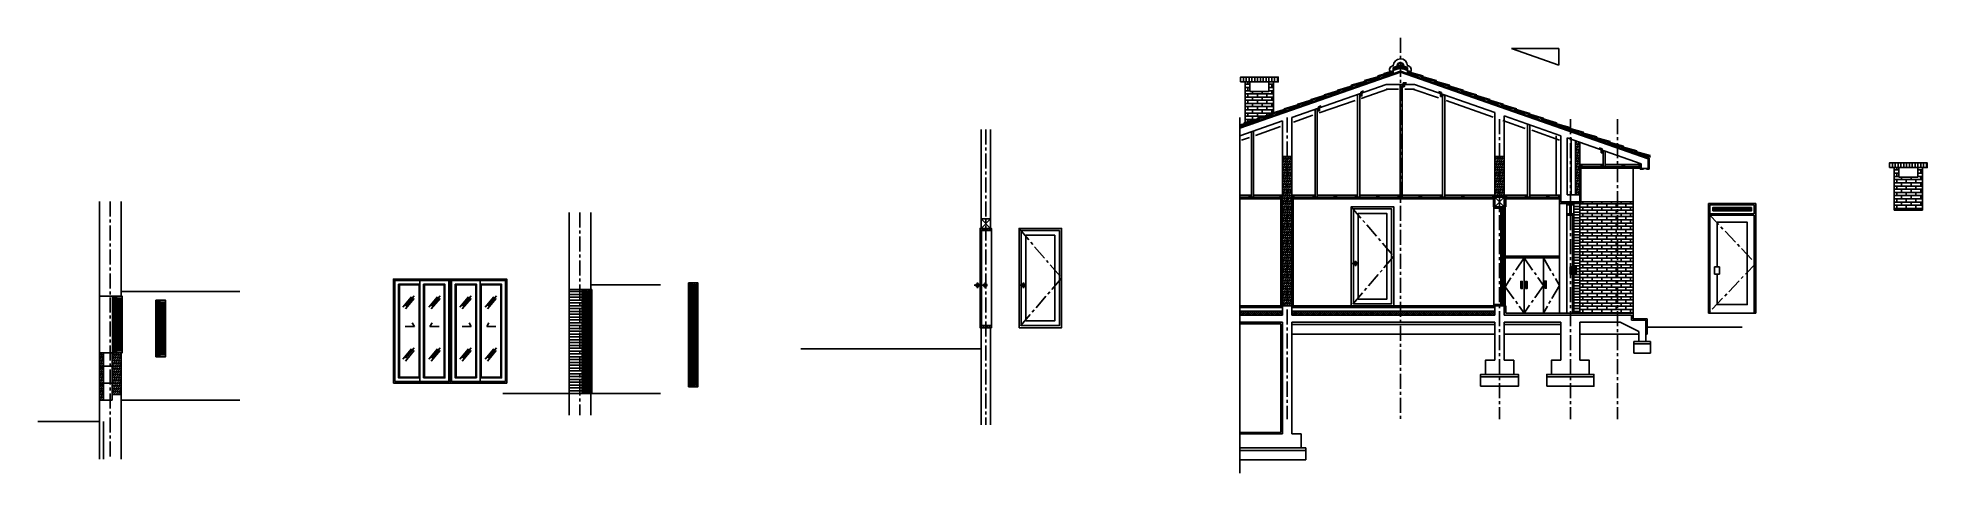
# Model space of a CAD drawing. Header units: millimetres. Extents: x -31801 to 8210, y -5224 to 3988.
import ezdxf

# ---------------------------------------------------------------- set-up
doc = ezdxf.new("R2010")
doc.units = ezdxf.units.MM
doc.header["$LTSCALE"] = 10
doc.linetypes.add('CENTER', pattern=[50.8, 31.75, -6.35, 6.35, -6.35])
doc.linetypes.add('HIDDEN', pattern=[9.525, 6.35, -3.175])
for name, color, linetype in [('단면선', 2, 'Continuous'), ('마감선', 3, 'Continuous'), ('입면선', 4, 'Continuous'), ('중심선', 1, 'CENTER'), ('해칭선', 5, 'Continuous')]:
    doc.layers.add(name, color=color, linetype=linetype)
doc.linetypes.add('BATTING', pattern='A,0.00254,-2.54,[134,ltypeshp.shx,S=2.54,R=0,X=-2.54,Y=0],-5.08,[134,ltypeshp.shx,S=2.54,R=180,X=2.54,Y=0],-2.54', length=10.16254)
pattern_1 = [(0, (0, 0), (0, 60), [])]

msp = doc.modelspace()

# ---------------------------------------------------------------- hatches: boundary and pattern name
at = {"layer": '단면선'}
h = msp.add_hatch(dxfattribs=at)
h.set_pattern_fill('_USER', color=256, scale=60, pattern_type=0)
h.set_pattern_definition(pattern_1)
h.paths.add_polyline_path([(854, 1774), (764, 1805), (764, 664), (854, 664)])
h = msp.add_hatch(dxfattribs=at)
h.set_pattern_fill('_USER', color=256, scale=60, pattern_type=0)
h.set_pattern_definition([(0, (-5445.92, -1686.25), (0, 60), [])])
h.paths.add_polyline_path([(-5346, 1477), (-5446, 1477), (-5446, -1686), (-5346, -1686)])
h.paths.add_polyline_path([(-5246, 1477), (-5346, 1477), (-5346, -1686), (-5246, -1686)])
h.paths.add_polyline_path([(-846, 1477), (-946, 1477), (-946, 614), (-846, 614)])
h.paths.add_polyline_path([(-746, 1477), (-846, 1477), (-846, 614), (-746, 614)])
h = msp.add_hatch(dxfattribs=at)
h.set_pattern_fill('_USER', color=256, scale=60, pattern_type=0)
h.set_pattern_definition([(0, (-30496.99, -3677.85), (0, 60), [])])
h.paths.add_polyline_path([(-30407, -2678), (-30497, -2678), (-30497, -3678), (-30407, -3678)])
h.paths.add_polyline_path([(-30037, -2678), (-30137, -2678), (-30227, -2678), (-30227, -3558), (-30037, -3558)])
at = {"layer": '해칭선'}
h = msp.add_hatch(dxfattribs=at)
h.set_pattern_fill('_USER', color=256, scale=60, angle=90, pattern_type=0)
h.set_pattern_definition([(90, (-25888.43, -3227.536), (-60, 4e-15), [])])
h.paths.add_polyline_path([(-5531, 3155), (-6331, 3155), (-6331, 3055), (-5531, 3055)])
h = msp.add_hatch(dxfattribs=at)
h.set_pattern_fill('ANSI31', color=256, scale=10)
h.paths.add_polyline_path([(854, 1774), (764, 1805), (764, 664), (854, 664)])
h = msp.add_hatch(dxfattribs=at)
h.set_pattern_fill('ANSI31', color=256, scale=10)
h.paths.add_polyline_path([(-5346, 1477), (-5446, 1477), (-5446, -1686), (-5346, -1686)])
h.paths.add_polyline_path([(-5246, 1477), (-5346, 1477), (-5346, -1686), (-5246, -1686)])
h.paths.add_polyline_path([(-846, 1477), (-946, 1477), (-946, 614), (-846, 614)])
h.paths.add_polyline_path([(-746, 1477), (-846, 1477), (-846, 614), (-746, 614)])
h = msp.add_hatch(dxfattribs=at)
h.set_pattern_fill('ANSI31', color=256, scale=5)
h.set_pattern_definition([(45, (6090, 649.886), (-11.22532, 11.22532), [])])
h.paths.add_polyline_path([(910, 1264), (874, 1264), (874, 1228), (910, 1228)])
h = msp.add_hatch(dxfattribs=at)
h.set_pattern_fill('ANSI31', color=256, scale=5)
h.set_pattern_definition([(45, (7314, 649.886), (-11.22532, 11.22532), [])])
h.paths.add_polyline_path([(2134, 1264), (2098, 1264), (2098, 1228), (2134, 1228)])
h = msp.add_hatch(dxfattribs=at)
h.set_pattern_fill('_USER', color=256, scale=60, angle=90, pattern_type=0)
h.set_pattern_definition([(90, (-12146.496, -5041.583), (-60, 4e-15), [])])
h.paths.add_polyline_path([(8210, 1341), (7410, 1341), (7410, 1241), (8210, 1241)])
h = msp.add_hatch(dxfattribs=at)
h.set_pattern_fill('AR-BRSTD', color=256)
h.set_pattern_definition([(0, (-12146.496, -5041.58), (0, 67.7418), []), (90, (-12146.5, -5041.58), (-101.6, 67.7418), [67.7418, -67.7418])])
h.paths.add_polyline_path([(8110, 1241), (8010, 1241), (8010, 1041), (7610, 1041), (7610, 1241), (7510, 1241), (7510, 341), (8110, 341)])
h = msp.add_hatch(dxfattribs=at)
h.set_pattern_fill('ANSI31', color=256, scale=5)
h.set_pattern_definition([(45, (-296, 1e-13), (-11.22532, 11.22532), [])])
h.paths.add_polyline_path([(-5476, 614), (-5512, 614), (-5512, 578), (-5476, 578)])
h = msp.add_hatch(dxfattribs=at)
h.set_pattern_fill('ANSI31', color=256, scale=5)
h.paths.add_polyline_path([(-5180, 614), (-5216, 614), (-5216, 578), (-5180, 578)])
h = msp.add_hatch(dxfattribs=at)
h.set_pattern_fill('ANSI31', color=256, scale=5)
h.set_pattern_definition([(45, (4204, 2e-13), (-11.22532, 11.22532), [])])
h.paths.add_polyline_path([(-976, 614), (-1012, 614), (-1012, 578), (-976, 578)])
h = msp.add_hatch(dxfattribs=at)
h.set_pattern_fill('ANSI31', color=256, scale=10)
h.paths.add_polyline_path([(-846, -1656), (-966, -1656), (-966, -1686), (-846, -1686)])
h.paths.add_polyline_path([(-726, -1656), (-846, -1656), (-846, -1686), (-726, -1686)])
h.paths.add_polyline_path([(-846, 414), (-946, 414), (-966, 414), (-966, 384), (-846, 384)])
h.paths.add_polyline_path([(-726, 414), (-846, 414), (-846, 384), (-726, 384)])
h = msp.add_hatch(dxfattribs=at)
h.set_pattern_fill('ANSI31', color=256, scale=5)
h.set_pattern_definition([(45, (4500, 5e-13), (-11.22532, 11.22532), [])])
h.paths.add_polyline_path([(-680, 614), (-716, 614), (-716, 578), (-680, 578)])
h = msp.add_hatch(dxfattribs=at)
h.set_pattern_fill('ANSI31', color=256, scale=5)
h.set_pattern_definition([(45, (5604, 6e-13), (-11.22532, 11.22532), [])])
h.paths.add_polyline_path([(424, 614), (388, 614), (388, 578), (424, 578)])
h = msp.add_hatch(dxfattribs=at)
h.set_pattern_fill('_USER', color=256, scale=60, pattern_type=0)
h.set_pattern_definition(pattern_1)
h.paths.add_polyline_path([(854, 484), (834, 484), (834, 514), (766, 514), (766, 484), (729, 484), (729, 454), (729, 264), (729, 234), (729, 99), (729, -1836), (854, -1836)])
h.paths.add_polyline_path([(778, -1011), (748, -1011), (748, -861), (778, -861)], flags=16)
h = msp.add_hatch(dxfattribs=at)
h.set_pattern_fill('AR-BRSTD', color=256)
h.paths.add_polyline_path([(1654, 514), (874, 514), (874, 484), (854, 484), (854, -1836), (1654, -1836)])
h.paths.add_polyline_path([(1981, 514), (1654, 514), (1654, -1836), (1981, -1836)])
h = msp.add_hatch(dxfattribs=at)
h.set_pattern_fill('ANSI31', color=256, scale=10)
h.paths.add_polyline_path([(-11727, -2101), (-11817, -2101), (-11817, -2116), (-11847, -2116), (-11847, -2146), (-11727, -2146)])
h.paths.add_polyline_path([(-11607, -2101), (-11727, -2101), (-11727, -2146), (-11607, -2146)])
h.paths.add_polyline_path([(-11727, -46), (-11847, -46), (-11847, -76), (-11817, -76), (-11817, -91), (-11727, -91)])
h.paths.add_polyline_path([(-11607, -46), (-11727, -46), (-11727, -91), (-11607, -91)])
h = msp.add_hatch(dxfattribs=at)
h.set_pattern_fill('ANSI31', color=256, scale=10)
h.set_pattern_definition([(45, (-12198.944, -5042.072), (-22.45064, 22.45064), [])])
h.paths.add_polyline_path([(-17823, -3397), (-17823, -3352), (-17943, -3352), (-17943, -3397)])
h.paths.add_polyline_path([(-17823, -1242), (-17823, -1197), (-17943, -1197), (-17943, -1242)])
h = msp.add_hatch(dxfattribs=at)
h.set_pattern_fill('_USER', color=256, scale=60, pattern_type=0)
h.set_pattern_definition([(0, (-12146.496, -5041.583), (0, 60), [])])
h.paths.add_polyline_path([(-20321, -1338), (-20551, -1338), (-20551, -3538), (-20321, -3538)])
h.paths.add_polyline_path([(-20271, -1338), (-20321, -1338), (-20321, -3538), (-20271, -3538)])
h = msp.add_hatch(dxfattribs=at)
h.set_pattern_fill('ANSI31', color=256, scale=10)
h.set_pattern_definition([(45, (-14447.334, -5182.793), (-22.45064, 22.45064), [])])
h.paths.add_polyline_path([(-20071, -3538), (-20071, -3493), (-20191, -3493), (-20191, -3538)])
h.paths.add_polyline_path([(-20071, -1383), (-20071, -1338), (-20191, -1338), (-20191, -1383)])
h = msp.add_hatch(dxfattribs=at)
h.set_pattern_fill('ANSI31', color=256, scale=10, angle=90)
h.set_pattern_definition([(135, (-14447.334, -5182.793), (-22.45064, -22.45064), [])])
h.paths.add_polyline_path([(-20131, -1383), (-20161, -1383), (-20161, -1463), (-20131, -1463)])
h.paths.add_polyline_path([(-20131, -3413), (-20161, -3413), (-20161, -3493), (-20131, -3493)])
h = msp.add_hatch(dxfattribs=at)
h.set_pattern_fill('ANSI31', color=256, scale=10, angle=90)
h.set_pattern_definition([(135, (-12198.944, -5042.072), (-22.45064, -22.45064), [])])
h.paths.add_polyline_path([(-17883, -1242), (-17913, -1242), (-17913, -1322), (-17883, -1322)])
h.paths.add_polyline_path([(-17883, -3272), (-17913, -3272), (-17913, -3352), (-17883, -3352)])
h = msp.add_hatch(dxfattribs=at)
h.set_pattern_fill('ANSI37', color=256, scale=10)
h.paths.add_polyline_path([(-2946, -1796), (-5246, -1796), (-5246, -1881), (-2946, -1881)])
h.paths.add_polyline_path([(-946, -1796), (-2946, -1796), (-2946, -1881), (-946, -1881)])
h.paths.add_polyline_path([(-5446, -1796), (-6346, -1796), (-6346, -1881), (-5446, -1881)])
h = msp.add_hatch(dxfattribs=at)
h.set_pattern_fill('ANSI31', color=256, scale=10)
h.set_pattern_definition([(45, (-12146.496, -5041.583), (-22.45064, 22.45064), [])])
h.paths.add_polyline_path([(-30407, -2678), (-30497, -2678), (-30497, -3678), (-30407, -3678)])
h.paths.add_polyline_path([(-30037, -2678), (-30137, -2678), (-30227, -2678), (-30227, -3558), (-30037, -3558)])

# ---------------------------------------------------------------- linework, layer by layer
at = {"layer": '단면선'}
for p, q in [((409, 3411), (-591, 3761)), ((-6346, 2073), (-2946, 3263)), ((2304, 1425), (-2946, 3263)), ((-5246, 2299), (-3246, 2999)), ((-3246, 2999), (-2646, 2999)), ((-946, 2404), (-2646, 2999)), ((-946, 414), (-946, 2404)), ((-11827, 2049), (-11827, -46)), ((-11627, 2049), (-11627, -46)), ((-6346, 2300), (-6346, -5224)), ((-6346, 1914), (-5446, 2229)), ((-5446, 2229), (-5446, -1881)), ((-5246, 2300), (-5246, -1881)), ((454, 1914), (-746, 2334)), ((-746, 414), (-746, 2334)), ((454, 1914), (454, 514)), ((2154, 1319), (584, 1868)), ((584, 1868), (584, 664)), ((764, 1805), (764, 664)), ((854, 1774), (854, 514)), ((-5446, 1477), (-5246, 1477)), ((-946, 1477), (-746, 1477)), ((2098, 1264), (854, 1264)), ((2154, 1225), (2154, 1319)), ((2304, 1225), (2154, 1225)), ((2304, 1425), (2304, 1225)), ((-30497, 523), (-30497, -4926)), ((-30037, 523), (-30037, -1478)), ((-6346, 614), (-5446, 614)), ((-6346, 614), (-5446, 614)), ((-5246, 614), (-946, 614)), ((-976, 414), (-726, 414)), ((-746, 614), (454, 614)), ((-746, 614), (454, 614)), ((-726, 414), (-716, 414)), ((454, 514), (854, 514)), ((584, 664), (854, 664)), ((-20551, 293), (-20551, -3995)), ((-20091, 293), (-20091, -1338)), ((-771, 234), (-771, -591)), ((654, 394), (654, 324)), ((699, 234), (699, -1836)), ((729, 264), (729, -1836)), ((3609, 264), (4549, 264)), ((-11847, -2016), (-11847, -176)), ((-11817, -2016), (-11817, -176)), ((-771, -741), (-771, -1506)), ((-30497, -1478), (-30037, -1478)), ((-30182, -1588), (-30182, -2568)), ((-30037, -1378), (-27522, -1378)), ((-20551, -1338), (-20091, -1338)), ((-20236, -1448), (-20236, -3428)), ((-20146, -1463), (-20146, -3413)), ((-20091, -1238), (-18612, -1238)), ((-17988, -1307), (-17988, -3287)), ((-17898, -1322), (-17898, -3272)), ((-30092, -1603), (-30092, -2553)), ((-29264, -1673), (-29264, -2653)), ((-29174, -1688), (-29174, -2638)), ((-6346, -1716), (-5446, -1716)), ((-6346, -1796), (-5446, -1796)), ((-6346, -1881), (-5446, -1881)), ((-5246, -1716), (-946, -1716)), ((-5246, -1796), (-946, -1796)), ((-5246, -1881), (-946, -1881)), ((-946, -1686), (-946, -1881)), ((-946, -1686), (-946, -1881)), ((-946, -1686), (-716, -1686)), ((-746, -1686), (-746, -1881)), ((-746, -1881), (454, -1881)), ((854, -1881), (454, -1881)), ((854, -1881), (1951, -1881)), ((1951, -1881), (1951, -1986)), ((1951, -1986), (2251, -1986)), ((2251, -1986), (2251, -2136)), ((-11827, -2146), (-11627, -2146)), ((-11827, -2146), (-11827, -4201)), ((-11627, -2146), (-11627, -4201)), ((-6346, -2031), (-5446, -2031)), ((-5446, -2031), (-5446, -4391)), ((-5246, -2031), (-946, -2031)), ((-5246, -4391), (-5246, -2031)), ((-5246, -2081), (-946, -2081)), ((-5246, -2281), (-946, -2281)), ((-946, -2031), (-946, -2836)), ((-946, -2031), (-946, -2836)), ((-746, -2031), (454, -2031)), ((-746, -2031), (-746, -2836)), ((-746, -2081), (454, -2081)), ((-746, -2281), (454, -2281)), ((454, -2031), (454, -2836)), ((854, -2031), (1706, -2031)), ((854, -2031), (854, -2836)), ((854, -2281), (2101, -2281)), ((2101, -2229), (1706, -2031)), ((2101, -2229), (2101, -2436)), ((2251, -2136), (2251, -2436)), ((2281, -2136), (4292, -2136)), ((-30497, -2678), (-30037, -2678)), ((-30407, -2678), (-30407, -3678)), ((-30227, -2678), (-30227, -3678)), ((-30037, -2678), (-30037, -4926)), ((-15644, -2596), (-11827, -2596)), ((2001, -2436), (2001, -2686)), ((2351, -2436), (2001, -2436)), ((2001, -2486), (2351, -2486)), ((2001, -2686), (2351, -2686)), ((2351, -2686), (2351, -2436)), ((-30497, -2958), (-30037, -2958)), ((-1246, -3186), (-446, -3186)), ((154, -3186), (1154, -3186)), ((-30497, -3318), (-30037, -3318)), ((-30227, -3558), (-30037, -3558)), ((-21956, -3538), (-18612, -3538)), ((-20091, -3538), (-20091, -3995)), ((-30497, -3678), (-30227, -3678)), ((-30037, -3678), (-27522, -3678)), ((-31801, -4128), (-30497, -4128)), ((-30407, -4128), (-30407, -4926)), ((-6346, -4391), (-5446, -4391)), ((-5446, -4391), (-5646, -4391)), ((-5046, -4391), (-5246, -4391)), ((-5046, -4691), (-5046, -4391)), ((-4946, -4691), (-6346, -4691)), ((-6346, -4741), (-4946, -4741)), ((-5646, -4691), (-5046, -4691)), ((-4946, -4941), (-4946, -4691)), ((-6346, -4941), (-4946, -4941))]:
    msp.add_line(p, q, dxfattribs=at)
for points in [[(409, 3411), (409, 3761), (-591, 3761)], [(729, 234), (729, 264), (579, 264), (579, 234), (699, 234)], [(-11817, -91), (-11607, -91), (-11607, -46), (-11847, -46), (-11847, -91)], [(-11847, -2101), (-11847, -2146), (-11607, -2146), (-11607, -2101), (-11817, -2101)], [(-946, -2836), (-1146, -2836), (-1146, -3136), (-546, -3136), (-546, -2836), (-746, -2836)], [(454, -2836), (254, -2836), (254, -3136), (1054, -3136), (1054, -2836), (854, -2836)]]:
    msp.add_lwpolyline(points, dxfattribs=at)
for points in [[(-3806, 2758), (-3761, 2758), (-3761, 2803), (-3806, 2803)], [(-2906, 2954), (-2861, 2954), (-2861, 2999), (-2906, 2999)], [(-4706, 2443), (-4661, 2443), (-4661, 2488), (-4706, 2488)], [(-2096, 2745), (-2051, 2745), (-2051, 2790), (-2096, 2790)], [(1304, 1555), (1349, 1555), (1349, 1600), (1304, 1600)], [(854, 1264), (899, 1264), (899, 1309), (854, 1309)], [(874, 1228), (910, 1228), (910, 1264), (874, 1264)], [(1304, 1264), (1349, 1264), (1349, 1309), (1304, 1309)], [(1754, 1264), (1799, 1264), (1799, 1309), (1754, 1309)], [(2098, 1228), (2134, 1228), (2134, 1264), (2098, 1264)], [(2109, 1264), (2154, 1264), (2154, 1309), (2109, 1309)], [(-6146, 614), (-6101, 614), (-6101, 659), (-6146, 659)], [(-5512, 578), (-5476, 578), (-5476, 614), (-5512, 614)], [(-5491, 614), (-5446, 614), (-5446, 659), (-5491, 659)], [(-5246, 614), (-5201, 614), (-5201, 659), (-5246, 659)], [(-5216, 578), (-5180, 578), (-5180, 614), (-5216, 614)], [(-4796, 614), (-4751, 614), (-4751, 659), (-4796, 659)], [(-4346, 614), (-4301, 614), (-4301, 659), (-4346, 659)], [(-3896, 614), (-3851, 614), (-3851, 659), (-3896, 659)], [(-3446, 614), (-3401, 614), (-3401, 659), (-3446, 659)], [(-2996, 614), (-2951, 614), (-2951, 659), (-2996, 659)], [(-2546, 614), (-2501, 614), (-2501, 659), (-2546, 659)], [(-2096, 614), (-2051, 614), (-2051, 659), (-2096, 659)], [(-1646, 614), (-1601, 614), (-1601, 659), (-1646, 659)], [(-1012, 578), (-976, 578), (-976, 614), (-1012, 614)], [(-991, 614), (-946, 614), (-946, 659), (-991, 659)], [(-966, 384), (-726, 384), (-726, 414), (-966, 414)], [(-946, 414), (-746, 414), (-746, 614), (-946, 614)], [(-746, 614), (-701, 614), (-701, 659), (-746, 659)], [(-716, 578), (-680, 578), (-680, 614), (-716, 614)], [(-296, 614), (-251, 614), (-251, 659), (-296, 659)], [(154, 612), (199, 612), (199, 657), (154, 657)], [(388, 578), (424, 578), (424, 614), (388, 614)], [(406, 614), (451, 614), (451, 659), (406, 659)], [(579, 454), (729, 454), (729, 484), (579, 484)], [(639, 454), (669, 454), (669, 394), (639, 394)], [(-11827, -46), (-11627, -46), (-11627, 154), (-11827, 154)], [(-786, 234), (-756, 234), (-756, 384), (-786, 384)], [(639, 264), (669, 264), (669, 324), (639, 324)], [(699, 249), (729, 249), (729, 99), (699, 99)], [(-11847, -76), (-11817, -76), (-11817, -176), (-11847, -176)], [(-786, -741), (-756, -741), (-756, -591), (-786, -591)], [(-18023, -1197), (-17943, -1197), (-17943, -1227), (-18023, -1227)], [(-17943, -1197), (-17823, -1197), (-17823, -1242), (-17943, -1242)], [(-11847, -1296), (-11817, -1296), (-11817, -1196), (-11847, -1196)], [(699, -1011), (729, -1011), (729, -861), (699, -861)], [(-30217, -1478), (-30137, -1478), (-30137, -1508), (-30217, -1508)], [(-30197, -1508), (-30167, -1508), (-30167, -1588), (-30197, -1588)], [(-30137, -1478), (-30017, -1478), (-30017, -1523), (-30137, -1523)], [(-30107, -1523), (-30077, -1523), (-30077, -1603), (-30107, -1603)], [(-29299, -1563), (-29219, -1563), (-29219, -1593), (-29299, -1593)], [(-29279, -1593), (-29249, -1593), (-29249, -1673), (-29279, -1673)], [(-29219, -1563), (-29099, -1563), (-29099, -1608), (-29219, -1608)], [(-20271, -1338), (-20191, -1338), (-20191, -1368), (-20271, -1368)], [(-20251, -1368), (-20221, -1368), (-20221, -1448), (-20251, -1448)], [(-20191, -1338), (-20071, -1338), (-20071, -1383), (-20191, -1383)], [(-20161, -1383), (-20131, -1383), (-20131, -1463), (-20161, -1463)], [(-18003, -1227), (-17973, -1227), (-17973, -1307), (-18003, -1307)], [(-17913, -1242), (-17883, -1242), (-17883, -1322), (-17913, -1322)], [(-786, -1656), (-756, -1656), (-756, -1506), (-786, -1506)], [(-29189, -1608), (-29159, -1608), (-29159, -1688), (-29189, -1688)], [(-966, -1686), (-726, -1686), (-726, -1656), (-966, -1656)], [(699, -1836), (729, -1836), (729, -1686), (699, -1686)], [(-11847, -2116), (-11817, -2116), (-11817, -2016), (-11847, -2016)], [(-30217, -2678), (-30137, -2678), (-30137, -2648), (-30217, -2648)], [(-30197, -2648), (-30167, -2648), (-30167, -2568), (-30197, -2568)], [(-30137, -2678), (-30017, -2678), (-30017, -2633), (-30137, -2633)], [(-30107, -2633), (-30077, -2633), (-30077, -2553), (-30107, -2553)], [(-29299, -2763), (-29219, -2763), (-29219, -2733), (-29299, -2733)], [(-29279, -2733), (-29249, -2733), (-29249, -2653), (-29279, -2653)], [(-29219, -2763), (-29099, -2763), (-29099, -2718), (-29219, -2718)], [(-29189, -2718), (-29159, -2718), (-29159, -2638), (-29189, -2638)], [(-1246, -3386), (-446, -3386), (-446, -3136), (-1246, -3136)], [(154, -3386), (1154, -3386), (1154, -3136), (154, -3136)], [(-20271, -3538), (-20191, -3538), (-20191, -3508), (-20271, -3508)], [(-20251, -3508), (-20221, -3508), (-20221, -3428), (-20251, -3428)], [(-20191, -3538), (-20071, -3538), (-20071, -3493), (-20191, -3493)], [(-20161, -3493), (-20131, -3493), (-20131, -3413), (-20161, -3413)], [(-18023, -3397), (-17943, -3397), (-17943, -3367), (-18023, -3367)], [(-18003, -3367), (-17973, -3367), (-17973, -3287), (-18003, -3287)], [(-17943, -3397), (-17823, -3397), (-17823, -3352), (-17943, -3352)], [(-17913, -3352), (-17883, -3352), (-17883, -3272), (-17913, -3272)]]:
    msp.add_lwpolyline(points, close=True, dxfattribs=at)
at = {"layer": '마감선'}
for p, q in [((-6346, 2094), (-2946, 3284)), ((-3096, 3360), (-3096, 3231)), ((2324, 1439), (-2946, 3284)), ((-2796, 3360), (-2796, 3231)), ((874, 1264), (874, 484)), ((2022, 1545), (2035, 1583)), ((2041, 1538), (2022, 1545)), ((2035, 1583), (2344, 1496)), ((2048, 1557), (2041, 1538)), ((2318, 1482), (2048, 1557)), ((2134, 1205), (2134, 1264)), ((2200, 1205), (2134, 1205)), ((2324, 1205), (2269, 1205)), ((2282, 1454), (2295, 1489)), ((2301, 1447), (2282, 1454)), ((2314, 1484), (2301, 1447)), ((2318, 1482), (2311, 1464)), ((2331, 1458), (2311, 1464)), ((2324, 1439), (2324, 1205)), ((2344, 1496), (2331, 1458)), ((-5476, 614), (-5476, -1686)), ((-5216, 614), (-5216, -1686)), ((-976, 578), (-976, 414)), ((-716, 578), (-716, 414)), ((424, 614), (424, 484)), ((424, 484), (766, 484)), ((579, 484), (579, -1836)), ((729, 454), (729, 264)), ((766, 514), (766, 484)), ((834, 484), (834, 514)), ((834, 484), (874, 484)), ((-816, 384), (-816, -1656)), ((-786, 384), (-786, -1656)), ((-756, 384), (-756, -1656)), ((639, 394), (639, 324)), ((669, 394), (669, 324)), ((-18023, -3397), (-18023, -1197)), ((-17943, -3397), (-17943, -1197)), ((-17943, -3397), (-17943, -1197)), ((-17823, -3397), (-17823, -1197)), ((-30217, -2678), (-30217, -1478)), ((-30197, -2648), (-30197, -1508)), ((-30167, -2648), (-30167, -1508)), ((-30137, -2678), (-30137, -1478)), ((-30107, -2633), (-30107, -1523)), ((-30077, -2633), (-30077, -1523)), ((-30047, -2633), (-30047, -1523)), ((-30017, -2678), (-30017, -1478)), ((-29299, -2763), (-29299, -1563)), ((-29279, -2733), (-29279, -1593)), ((-29249, -2733), (-29249, -1593)), ((-29219, -2763), (-29219, -1563)), ((-29099, -2763), (-29099, -1563)), ((-20271, -3538), (-20271, -1338)), ((-20251, -3508), (-20251, -1368)), ((-20221, -3508), (-20221, -1368)), ((-20191, -3538), (-20191, -1338)), ((-20191, -3538), (-20191, -1338)), ((-20161, -3493), (-20161, -1383)), ((-20131, -3493), (-20131, -1383)), ((-20101, -3493), (-20101, -1383)), ((-20071, -3538), (-20071, -1338)), ((-18003, -3367), (-18003, -1227)), ((-17973, -3367), (-17973, -1227)), ((-17913, -3352), (-17913, -1242)), ((-17883, -3352), (-17883, -1242)), ((-17853, -3352), (-17853, -1242)), ((-29189, -2718), (-29189, -1608)), ((-29159, -2718), (-29159, -1608)), ((-29129, -2718), (-29129, -1608)), ((-6346, -1686), (-946, -1686)), ((-716, -1686), (-716, -1836)), ((-716, -1836), (1981, -1836)), ((1981, -1836), (1981, -1956)), ((1981, -1956), (2281, -1956)), ((2281, -1956), (2281, -2136)), ((-6346, -2061), (-5476, -2061)), ((-5476, -2061), (-5476, -4361)), ((2281, -2285), (2251, -2285)), ((2281, -2136), (2281, -2285)), ((-6346, -4361), (-5476, -4361))]:
    msp.add_line(p, q, dxfattribs=at)
for points in [[(-3100, 3230), (-3113, 3268), (-3422, 3181), (-3415, 3162), (-3126, 3242), (-3119, 3223), (-3100, 3230)], [(-3096, 3292), (-3293, 3236), (-3287, 3218), (-3095, 3271)], [(-3119, 3223), (-3126, 3242), (-3145, 3236), (-3138, 3217), (-3119, 3223)], [(-2796, 3292), (-2753, 3280), (-2760, 3261), (-2796, 3271)], [(-2792, 3230), (-2778, 3268), (-2470, 3181), (-2476, 3162), (-2766, 3242), (-2773, 3223), (-2792, 3230)], [(-2773, 3223), (-2766, 3242), (-2747, 3236), (-2754, 3217), (-2773, 3223)], [(-4233, 2833), (-4246, 2871), (-4555, 2784), (-4548, 2765), (-4258, 2846), (-4252, 2827), (-4233, 2833)], [(-4252, 2827), (-4258, 2846), (-4277, 2839), (-4271, 2820), (-4252, 2827)], [(-3950, 2933), (-3963, 2970), (-4272, 2883), (-4265, 2865), (-3975, 2945), (-3969, 2926), (-3950, 2933)], [(-3969, 2926), (-3975, 2945), (-3994, 2938), (-3987, 2919), (-3969, 2926)], [(-3667, 3032), (-3680, 3069), (-3988, 2983), (-3982, 2964), (-3692, 3044), (-3685, 3025), (-3667, 3032)], [(-3685, 3025), (-3692, 3044), (-3711, 3037), (-3704, 3018), (-3685, 3025)], [(-3383, 3131), (-3397, 3169), (-3705, 3082), (-3699, 3063), (-3409, 3143), (-3402, 3124), (-3383, 3131)], [(-3402, 3124), (-3409, 3143), (-3428, 3136), (-3421, 3118), (-3402, 3124)], [(-2508, 3131), (-2495, 3169), (-2187, 3082), (-2193, 3063), (-2483, 3143), (-2490, 3124), (-2508, 3131)], [(-2490, 3124), (-2483, 3143), (-2464, 3136), (-2471, 3118), (-2490, 3124)], [(-2225, 3032), (-2212, 3069), (-1903, 2983), (-1910, 2964), (-2200, 3044), (-2206, 3025), (-2225, 3032)], [(-2206, 3025), (-2200, 3044), (-2181, 3037), (-2188, 3018), (-2206, 3025)], [(-1942, 2933), (-1929, 2970), (-1620, 2883), (-1627, 2865), (-1917, 2945), (-1923, 2926), (-1942, 2933)], [(-1923, 2926), (-1917, 2945), (-1898, 2938), (-1904, 2919), (-1923, 2926)], [(-1659, 2833), (-1646, 2871), (-1337, 2784), (-1344, 2765), (-1634, 2846), (-1640, 2827), (-1659, 2833)], [(-1640, 2827), (-1634, 2846), (-1615, 2839), (-1621, 2820), (-1640, 2827)], [(-5365, 2437), (-5379, 2475), (-5687, 2388), (-5681, 2369), (-5391, 2449), (-5384, 2430), (-5365, 2437)], [(-5384, 2430), (-5391, 2449), (-5410, 2443), (-5403, 2424), (-5384, 2430)], [(-5082, 2536), (-5096, 2574), (-5404, 2487), (-5398, 2468), (-5108, 2548), (-5101, 2530), (-5082, 2536)], [(-5101, 2530), (-5108, 2548), (-5127, 2542), (-5120, 2523), (-5101, 2530)], [(-4799, 2635), (-4812, 2673), (-5121, 2586), (-5114, 2567), (-4825, 2647), (-4818, 2629), (-4799, 2635)], [(-4818, 2629), (-4825, 2647), (-4844, 2641), (-4837, 2622), (-4818, 2629)], [(-4516, 2734), (-4529, 2772), (-4838, 2685), (-4831, 2666), (-4541, 2747), (-4535, 2728), (-4516, 2734)], [(-4535, 2728), (-4541, 2747), (-4560, 2740), (-4554, 2721), (-4535, 2728)], [(-1376, 2734), (-1363, 2772), (-1054, 2685), (-1061, 2666), (-1350, 2747), (-1357, 2728), (-1376, 2734)], [(-1357, 2728), (-1350, 2747), (-1331, 2740), (-1338, 2721), (-1357, 2728)], [(-1093, 2635), (-1079, 2673), (-771, 2586), (-777, 2567), (-1067, 2647), (-1074, 2629), (-1093, 2635)], [(-1074, 2629), (-1067, 2647), (-1048, 2641), (-1055, 2622), (-1074, 2629)], [(-810, 2536), (-796, 2574), (-488, 2487), (-494, 2468), (-784, 2548), (-791, 2530), (-810, 2536)], [(-791, 2530), (-784, 2548), (-765, 2542), (-772, 2523), (-791, 2530)], [(-526, 2437), (-513, 2475), (-205, 2388), (-211, 2369), (-501, 2449), (-507, 2430), (-526, 2437)], [(-507, 2430), (-501, 2449), (-482, 2443), (-489, 2424), (-507, 2430)], [(-6215, 2140), (-6228, 2177), (-6346, 2144)], [(-6346, 2123), (-6240, 2152), (-6234, 2133), (-6215, 2140)], [(-6234, 2133), (-6240, 2152), (-6259, 2145), (-6253, 2126), (-6234, 2133)], [(-5932, 2239), (-5945, 2277), (-6254, 2190), (-6247, 2171), (-5957, 2251), (-5951, 2232), (-5932, 2239)], [(-5951, 2232), (-5957, 2251), (-5976, 2244), (-5970, 2226), (-5951, 2232)], [(-5649, 2338), (-5662, 2376), (-5970, 2289), (-5964, 2270), (-5674, 2350), (-5668, 2331), (-5649, 2338)], [(-5668, 2331), (-5674, 2350), (-5693, 2344), (-5686, 2325), (-5668, 2331)], [(-243, 2338), (-230, 2376), (79, 2289), (72, 2270), (-218, 2350), (-224, 2331), (-243, 2338)], [(-224, 2331), (-218, 2350), (-199, 2344), (-205, 2325), (-224, 2331)], [(40, 2239), (53, 2277), (362, 2190), (355, 2171), (65, 2251), (59, 2232), (40, 2239)], [(59, 2232), (65, 2251), (84, 2244), (78, 2226), (59, 2232)], [(323, 2140), (336, 2177), (645, 2091), (638, 2072), (349, 2152), (342, 2133), (323, 2140)], [(342, 2133), (349, 2152), (367, 2145), (361, 2126), (342, 2133)], [(606, 2041), (619, 2078), (928, 1992), (922, 1973), (632, 2053), (625, 2034), (606, 2041)], [(625, 2034), (632, 2053), (651, 2046), (644, 2027), (625, 2034)], [(889, 1941), (903, 1979), (1211, 1892), (1205, 1874), (915, 1954), (908, 1935), (889, 1941)], [(908, 1935), (915, 1954), (934, 1947), (927, 1928), (908, 1935)], [(1173, 1842), (1186, 1880), (1494, 1793), (1488, 1774), (1198, 1855), (1191, 1836), (1173, 1842)], [(1191, 1836), (1198, 1855), (1217, 1848), (1210, 1829), (1191, 1836)], [(1456, 1743), (1469, 1781), (1778, 1694), (1771, 1675), (1481, 1756), (1475, 1737), (1456, 1743)], [(1475, 1737), (1481, 1756), (1500, 1749), (1493, 1730), (1475, 1737)], [(1739, 1644), (1752, 1682), (2061, 1595), (2054, 1576), (1764, 1656), (1758, 1638), (1739, 1644)], [(1758, 1638), (1764, 1656), (1783, 1650), (1777, 1631), (1758, 1638)], [(2041, 1538), (2048, 1557), (2066, 1551), (2060, 1532), (2041, 1538)], [(2200, 1205), (2200, 1225)], [(2269, 1225), (2269, 1205)]]:
    msp.add_lwpolyline(points, dxfattribs=at)
for centre, radius, start, end in [((-3096, 3315), 80, 89.9978, 211.8956), ((-2946, 3394), 150, 0.3662, 180), ((-2946, 3047), 348, 64.4413, 115.5587), ((-2946, 3047), 328, 62.7568, 117.2432), ((-2946, 3047), 308, 60.822, 119.178), ((-2946, 3047), 288, 58.5726, 121.4274), ((-2946, 3394), 70, 354.2224, 185.7776), ((-2946, 3394), 50, 355.8765, 184.1235), ((-2796, 3315), 80, 313.4488, 90.0022)]:
    msp.add_arc(centre, radius, start, end, dxfattribs=at)
at = {"layer": '입면선'}
for p, q in [((-3806, 614), (-3806, 2803)), ((-2951, 659), (-2951, 2999)), ((-2906, 614), (-2906, 2999)), ((-4751, 659), (-4751, 2472)), ((-4706, 614), (-4706, 2488)), ((-3851, 659), (-3851, 2787)), ((-2051, 659), (-2051, 2790)), ((-2006, 614), (-2006, 2775)), ((-6056, 614), (-6056, 2015)), ((-251, 659), (-251, 2160)), ((-206, 614), (-206, 2145)), ((-6101, 659), (-6101, 1999)), ((1349, 1309), (1349, 1600)), ((1349, 1309), (874, 1309)), ((2098, 1228), (874, 1228)), ((1394, 1264), (1394, 1585)), ((2109, 1309), (1394, 1309)), ((1981, -1836), (1981, 1233)), ((-6346, 659), (-6101, 659)), ((-6346, 578), (-5476, 578)), ((-6056, 659), (-5446, 659)), ((-5246, 659), (-4751, 659)), ((-5216, 578), (-976, 578)), ((-4706, 659), (-3851, 659)), ((-3806, 659), (-2951, 659)), ((-2906, 659), (-2051, 659)), ((-2006, 659), (-946, 659)), ((-746, 659), (-251, 659)), ((-716, 578), (424, 578)), ((-206, 659), (406, 659)), ((424, 484), (424, -1836)), ((854, 484), (854, -1836)), ((874, 514), (1981, 514)), ((4579, 484), (3579, 484)), ((3579, 484), (3579, 264)), ((3609, 454), (3609, 264)), ((4549, 454), (3609, 454)), ((4549, 264), (4549, 454)), ((4579, 264), (4579, 484)), ((-966, -1656), (-966, 384)), ((-726, 384), (-726, -1656)), ((3579, 264), (3579, -1836)), ((4549, 264), (3609, 264)), ((4549, 234), (3609, 234)), ((3609, 234), (3609, -1836)), ((4489, 394), (3669, 394)), ((3669, 394), (3669, 324)), ((3669, 324), (4489, 324)), ((4489, 324), (4489, 394)), ((4549, -1836), (4549, 234)), ((4579, -1836), (4579, 264)), ((-11607, -91), (-11607, -2101)), ((-716, -636), (424, -636)), ((-716, -666), (424, -666)), ((-327, -666), (-327, -1836)), ((83, -666), (83, -1836)), ((-23710, -1147), (-23710, -3287)), ((-22430, -1147), (-22430, -3287)), ((3579, -1836), (4579, -1836))]:
    msp.add_line(p, q, dxfattribs=at)
for points in [[(-6331, 3055), (-5531, 3055), (-5531, 3155), (-6331, 3155)], [(-6131, 2855), (-5731, 2855), (-5731, 3055), (-6131, 3055)], [(7410, 1241), (8210, 1241), (8210, 1341), (7410, 1341)], [(7510, 341), (8110, 341), (8110, 1241), (7510, 1241)], [(7610, 1041), (8010, 1041), (8010, 1241), (7610, 1241)], [(-3987, -1686), (-3087, -1686), (-3087, 414), (-3987, 414)], [(-3942, -1641), (-3132, -1641), (-3132, 369), (-3942, 369)], [(-3842, -1541), (-3232, -1541), (-3232, 269), (-3842, 269)], [(3669, 324), (4489, 324), (4489, 394), (3669, 394)], [(3684, 339), (4474, 339), (4474, 379), (3684, 379)], [(-11022, -2146), (-10122, -2146), (-10122, -46), (-11022, -46)], [(-10977, -2101), (-10167, -2101), (-10167, -91), (-10977, -91)], [(-10877, -2001), (-10267, -2001), (-10267, -191), (-10877, -191)], [(-24270, -3317), (-23070, -3317), (-23070, -1117), (-24270, -1117)], [(-24240, -3287), (-23100, -3287), (-23100, -1147), (-24240, -1147)], [(-23710, -3287), (-23100, -3287), (-23100, -1147), (-23710, -1147)], [(-21870, -3317), (-23070, -3317), (-23070, -1117), (-21870, -1117)], [(-21900, -3287), (-23040, -3287), (-23040, -1147), (-21900, -1147)], [(-22430, -3287), (-23040, -3287), (-23040, -1147), (-22430, -1147)], [(-397, -1318), (-367, -1318), (-367, -1168), (-397, -1168)], [(-293, -1318), (-263, -1318), (-263, -1168), (-293, -1168)], [(112, -1311), (142, -1311), (142, -1161), (112, -1161)], [(652, -1011), (682, -1011), (682, -861), (652, -861)], [(748, -1011), (778, -1011), (778, -861), (748, -861)], [(3709, -1011), (3809, -1011), (3809, -861), (3709, -861)], [(-23710, -3207), (-24160, -3207), (-24160, -1227), (-23710, -1227)], [(-23725, -3192), (-24145, -3192), (-24145, -1242), (-23725, -1242)], [(-23630, -3207), (-23180, -3207), (-23180, -1227), (-23630, -1227)], [(-23615, -3192), (-23195, -3192), (-23195, -1242), (-23615, -1242)], [(-22510, -3207), (-22960, -3207), (-22960, -1227), (-22510, -1227)], [(-22525, -3192), (-22945, -3192), (-22945, -1242), (-22525, -1242)], [(-22430, -3207), (-21980, -3207), (-21980, -1227), (-22430, -1227)], [(-22415, -3192), (-21995, -3192), (-21995, -1242), (-22415, -1242)]]:
    msp.add_lwpolyline(points, close=True, dxfattribs=at)
for points in [[(-5631, 2404), (-5631, 3055), (-6231, 3055), (-6231, 2196)], [(3759, -1011), (3759, -1656), (4399, -1656), (4399, 84), (3759, 84), (3759, -861)]]:
    msp.add_lwpolyline(points, dxfattribs=at)
for centre in [(-3895, -787), (-11901, -1248), (-11737, -1248), (-10930, -1248)]:
    msp.add_circle(centre, 35, dxfattribs=at)
at = {"layer": '중심선'}
for p, q in [((-2946, 3988), (-2946, -4081)), ((-11727, 2049), (-11727, -4201)), ((-5346, 2300), (-5346, -4081)), ((-846, 2268), (-846, -4081)), ((654, 2268), (654, -4081)), ((1654, 2268), (1654, -4081)), ((-30267, 523), (-30267, -4926)), ((-3987, 414), (-3087, -636)), ((-20321, 293), (-20321, -3995)), ((3579, 264), (4579, -786)), ((-11022, -46), (-10122, -1096)), ((-3087, -636), (-3987, -1686)), ((-3964, -787), (-3846, -787)), ((-3895, -729), (-3895, -847)), ((-327, -666), (-726, -1278)), ((-327, -666), (83, -1251)), ((83, -666), (424, -1252)), ((4579, -786), (3579, -1836)), ((-11901, -1190), (-11901, -1307)), ((-11737, -1190), (-11737, -1307)), ((-10122, -1096), (-11022, -2146)), ((-10930, -1190), (-10930, -1307)), ((-11970, -1248), (-11852, -1248)), ((-11806, -1248), (-11688, -1248)), ((-10999, -1248), (-10881, -1248)), ((-726, -1278), (-327, -1836)), ((83, -1251), (-327, -1836)), ((424, -1252), (83, -1836))]:
    msp.add_line(p, q, dxfattribs=at)
at = {"layer": '해칭선', "linetype": 'HIDDEN'}
for p, q in [((-6346, 2083), (-2949, 3272)), ((2321, 1430), (-2943, 3272)), ((-6346, -4381), (-5476, -4381))]:
    msp.add_line(p, q, dxfattribs=at)
at = {"layer": '해칭선'}
for p, q in [((-3119, 3223), (-3145, 3236)), ((-2773, 3223), (-2747, 3236)), ((-4252, 2827), (-4277, 2839)), ((-3969, 2926), (-3994, 2938)), ((-3806, 2758), (-3761, 2803)), ((-3784, 2840), (-3726, 2863)), ((-3784, 2743), (-3784, 2840)), ((-3685, 3025), (-3711, 3037)), ((-3402, 3124), (-3428, 3136)), ((-2921, 2976), (-2846, 2976)), ((-2906, 2954), (-2861, 2999)), ((-2884, 2939), (-2884, 3036)), ((-2884, 3036), (-2818, 3034)), ((-2490, 3124), (-2464, 3136)), ((-2206, 3025), (-2181, 3037)), ((-2074, 2828), (-2139, 2851)), ((-2074, 2731), (-2074, 2828)), ((-1923, 2926), (-1898, 2938)), ((-1640, 2827), (-1615, 2839)), ((-5384, 2430), (-5410, 2443)), ((-5101, 2530), (-5127, 2542)), ((-4818, 2629), (-4844, 2641)), ((-4721, 2465), (-4646, 2465)), ((-4706, 2443), (-4661, 2488)), ((-4683, 2525), (-4626, 2548)), ((-4683, 2428), (-4683, 2525)), ((-4535, 2728), (-4560, 2740)), ((-3821, 2780), (-3746, 2780)), ((-2111, 2768), (-2036, 2768)), ((-2096, 2745), (-2051, 2790)), ((-1357, 2728), (-1331, 2740)), ((-1074, 2629), (-1048, 2641)), ((-791, 2530), (-765, 2542)), ((-507, 2430), (-482, 2443)), ((-6234, 2133), (-6259, 2145)), ((-5951, 2232), (-5976, 2244)), ((-5668, 2331), (-5693, 2344)), ((-224, 2331), (-199, 2344)), ((59, 2232), (84, 2244)), ((342, 2133), (367, 2145)), ((625, 2034), (651, 2046)), ((908, 1935), (934, 1947)), ((1191, 1836), (1217, 1848)), ((1326, 1638), (1261, 1661)), ((1304, 1555), (1349, 1600)), ((1326, 1541), (1326, 1638)), ((1475, 1737), (1500, 1749)), ((1758, 1638), (1783, 1650)), ((854, 1264), (899, 1309)), ((1289, 1578), (1364, 1578)), ((1304, 1264), (1349, 1309)), ((1754, 1264), (1799, 1309)), ((2041, 1538), (2066, 1551)), ((2109, 1264), (2154, 1309)), ((2282, 1454), (2314, 1484)), ((-6146, 614), (-6101, 659)), ((-5491, 614), (-5446, 659)), ((-5246, 614), (-5201, 659)), ((-4796, 614), (-4751, 659)), ((-4346, 614), (-4301, 659)), ((-3896, 614), (-3851, 659)), ((-3446, 614), (-3401, 659)), ((-2996, 614), (-2951, 659)), ((-2546, 614), (-2501, 659)), ((-2096, 614), (-2051, 659)), ((-1646, 614), (-1601, 659)), ((-991, 614), (-946, 659)), ((-746, 614), (-946, 414)), ((-946, 614), (-746, 414)), ((-746, 614), (-701, 659)), ((-296, 614), (-251, 659)), ((154, 612), (199, 657)), ((406, 614), (451, 659)), ((-11827, 154), (-11627, -46)), ((-11627, 154), (-11827, -46)), ((-756, 384), (-786, 234)), ((4097, 372), (4051, 345)), ((4108, 373), (4062, 346)), ((4111, 368), (4065, 341)), ((-11817, -76), (-11847, -176)), ((-756, -591), (-786, -741)), ((-11817, -1196), (-11847, -1296)), ((-24070, -1712), (-23885, -1493)), ((-24018, -1750), (-23833, -1531)), ((-24014, -1689), (-23828, -1470)), ((-23520, -1712), (-23335, -1493)), ((-23468, -1750), (-23282, -1531)), ((-23464, -1689), (-23278, -1470)), ((-22865, -1712), (-22679, -1493)), ((-22813, -1750), (-22627, -1531)), ((-22808, -1689), (-22623, -1470)), ((-22329, -1712), (-22144, -1493)), ((-22277, -1750), (-22092, -1531)), ((-22273, -1689), (-22087, -1470)), ((-756, -1506), (-786, -1656)), ((-24020, -2121), (-23824, -2121)), ((-23824, -2121), (-23871, -2045)), ((-23499, -2121), (-23451, -2045)), ((-23303, -2121), (-23499, -2121)), ((-22817, -2121), (-22621, -2121)), ((-22621, -2121), (-22668, -2045)), ((-22295, -2121), (-22248, -2045)), ((-22100, -2121), (-22295, -2121)), ((-11817, -2016), (-11847, -2116)), ((-24070, -2813), (-23885, -2593)), ((-24018, -2851), (-23833, -2632)), ((-24014, -2790), (-23828, -2571)), ((-23520, -2813), (-23335, -2593)), ((-23468, -2851), (-23282, -2632)), ((-23464, -2790), (-23278, -2571)), ((-22865, -2813), (-22679, -2593)), ((-22813, -2851), (-22627, -2632)), ((-22808, -2790), (-22623, -2571)), ((-22329, -2813), (-22144, -2593)), ((-22277, -2851), (-22092, -2632)), ((-22273, -2790), (-22087, -2571))]:
    msp.add_line(p, q, dxfattribs=at)
at = {"layer": '해칭선', "linetype": 'Continuous'}
for p, q in [((-6231, 3005), (-6131, 3005)), ((-6231, 2937), (-6131, 2937)), ((-6231, 2869), (-6131, 2869)), ((-6231, 2801), (-5631, 2801)), ((-6178, 3005), (-6178, 3055)), ((-6178, 2869), (-6178, 2937)), ((-6178, 2734), (-6178, 2801)), ((-6076, 2801), (-6076, 2855)), ((-5975, 2734), (-5975, 2801)), ((-5873, 2801), (-5873, 2855)), ((-5772, 2734), (-5772, 2801)), ((-5731, 3005), (-5631, 3005)), ((-5731, 2937), (-5631, 2937)), ((-5731, 2869), (-5631, 2869)), ((-5670, 2937), (-5670, 3005)), ((-5670, 2801), (-5670, 2869)), ((-6231, 2734), (-5631, 2734)), ((-6231, 2666), (-5631, 2666)), ((-6231, 2598), (-5631, 2598)), ((-6231, 2531), (-5631, 2531)), ((-6231, 2463), (-5631, 2463)), ((-6178, 2598), (-6178, 2666)), ((-6178, 2463), (-6178, 2531)), ((-6076, 2666), (-6076, 2734)), ((-6076, 2531), (-6076, 2598)), ((-6076, 2395), (-6076, 2463)), ((-5975, 2598), (-5975, 2666)), ((-5975, 2463), (-5975, 2531)), ((-5873, 2666), (-5873, 2734)), ((-5873, 2531), (-5873, 2598)), ((-5873, 2395), (-5873, 2463)), ((-5772, 2598), (-5772, 2666)), ((-5772, 2463), (-5772, 2531)), ((-5670, 2666), (-5670, 2734)), ((-5670, 2531), (-5670, 2598)), ((-5670, 2395), (-5670, 2463)), ((-6231, 2395), (-5662, 2395)), ((-6231, 2327), (-5834, 2327)), ((-6231, 2260), (-6005, 2260)), ((-6178, 2327), (-6178, 2395)), ((-6178, 2211), (-6178, 2260)), ((-6076, 2260), (-6076, 2327)), ((-6076, 2155), (-6076, 2192)), ((-5975, 2327), (-5975, 2395)), ((-5873, 2316), (-5873, 2327)), ((-5772, 2345), (-5772, 2395))]:
    msp.add_line(p, q, dxfattribs=at)
at = {"layer": '해칭선', "linetype": 'BATTING'}
for p, q in [((-3779, 2706), (-3213, 2904)), ((-3246, 2899), (-2984, 2899)), ((-2851, 2899), (-2646, 2899)), ((-2140, 2716), (-2679, 2904)), ((-4664, 2397), (-3905, 2662)), ((-979, 2309), (-1977, 2659)), ((-6017, 1923), (-5486, 2109)), ((-5213, 2204), (-4802, 2348)), ((-302, 2072), (-779, 2239)), ((421, 1819), (-164, 2033)), ((-6313, 1819), (-6144, 1878)), ((354, 1914), (354, 659))]:
    msp.add_line(p, q, dxfattribs=at)
at = {"layer": '해칭선', "linetype": 'BATTING', "ltscale": 0.8}
msp.add_line((674, 1868), (674, 664), dxfattribs=at)

doc.saveas('drawing.dxf')
